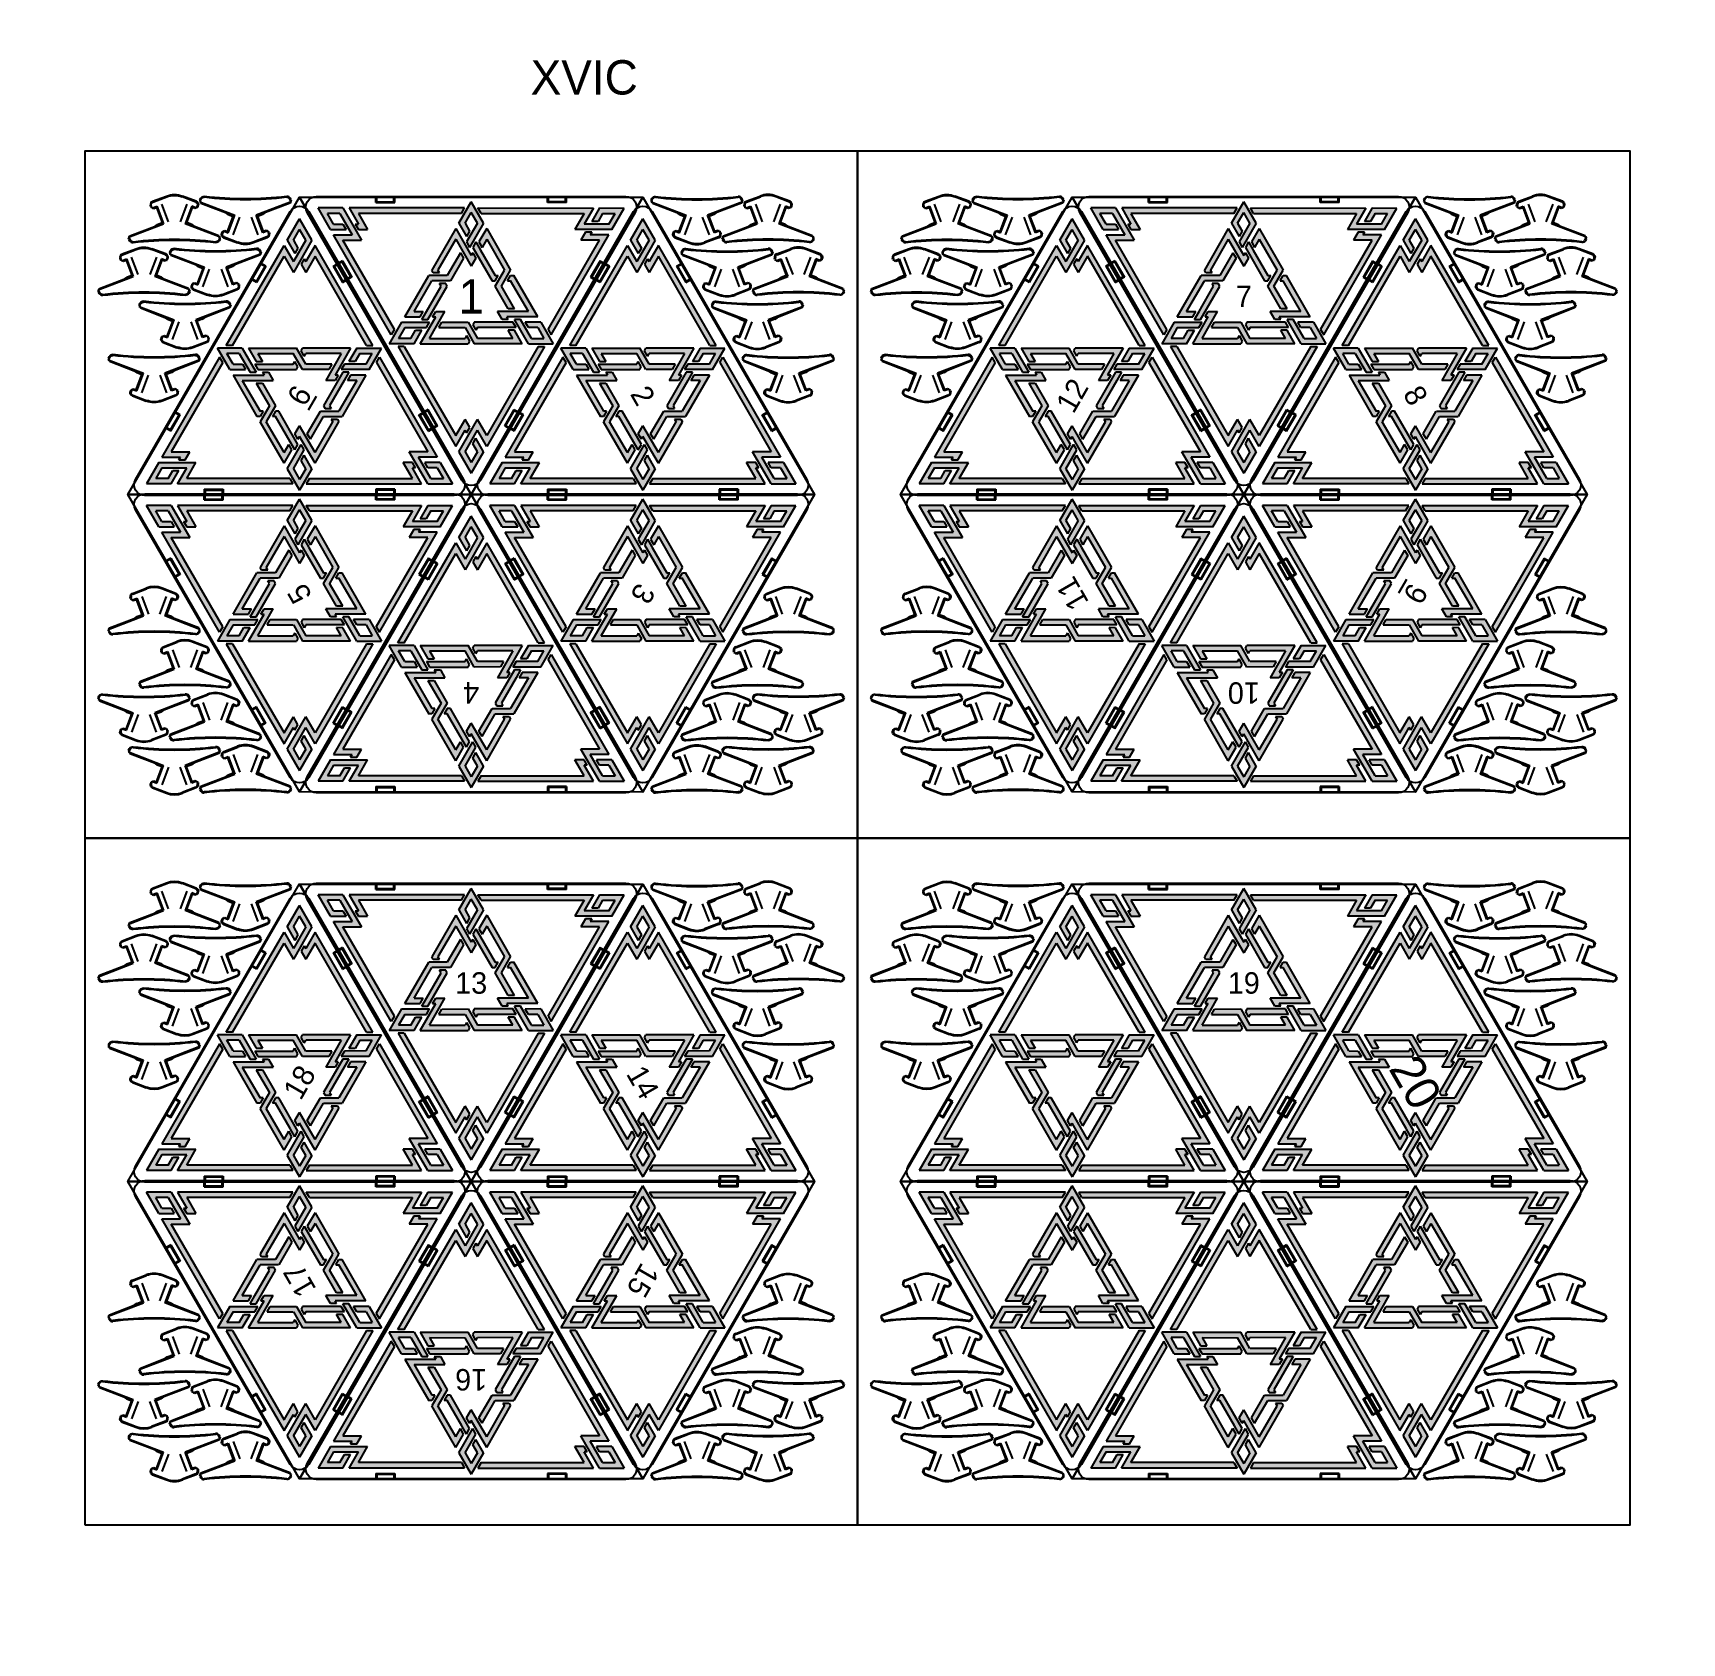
# Model space of a CAD drawing. Header units: inches. Extents: x -23 to 13.8, y 0.8 to 20.2.
# Drawn here: x -3.35 to 6.25, y 0.91 to 10.29 of the extents above; entities that cross this region are included whole.
import ezdxf

# ---------------------------------------------------------------- set-up
doc = ezdxf.new("R2010")
doc.units = ezdxf.units.IN
doc.header["$MEASUREMENT"] = 0
doc.layers.get('Defpoints').update_dxf_attribs({"color": 30})
doc.layers.add('CUT', color=1, linetype='Continuous')
doc.layers.add('ETCH', color=5, linetype='Continuous')
doc.styles.get("Standard").update_dxf_attribs({"font": 'arial.ttf'})

# ---------------------------------------------------------------- blocks, each defined once
blk = doc.blocks.new('Clip_Half')
at = {"layer": 'CUT'}
for p, q in [((-0.1267, -0.0814), (-0.0464, -0.0508)), ((-0.1378, -0.1129), (-0.1395, -0.1049)), ((-0.1378, -0.1129), (-0.12, -0.1226)), ((-0.12, -0.1226), (-0.1, -0.115)), ((-0.1064, -0.1121), (-0.069, -0.2102)), ((-0.2663, -0.3021), (-0.2595, -0.283)), ((-0.2595, -0.283), (-0.1164, -0.2283)), ((-0.1007, -0.217), (-0.1164, -0.2283)), ((-0.1007, -0.217), (-0.0661, -0.2037)), ((-0.2663, -0.3021), (-0.2607, -0.3117))]:
    blk.add_line(p, q, dxfattribs=at)
for centre, start, end in [((-0.1193, -0.1007), 110.905, 191.81), ((-0.2429, -0.3014), 210, 276.82688)]:
    blk.add_arc(centre, 0.0206, start, end, dxfattribs=at)
blk = doc.blocks.new('Clip_2in')
at = {"layer": 'CUT'}
for centre, radius, start, end in [((0, -0.1722), 0.13, 69.095, 110.905), ((0, -2.33), 2.0225, 83.17312, 96.82688)]:
    blk.add_arc(centre, radius, start, end, dxfattribs=at)
at = {"layer": 'Defpoints'}
for p, q in [((-0.1249, -0.0861), (-0.0446, -0.0554)), ((0.1249, -0.0861), (0.0446, -0.0554)), ((-0.1309, -0.1215), (-0.1346, -0.1039)), ((-0.1309, -0.1215), (-0.1018, -0.1103)), ((-0.1018, -0.1103), (-0.0625, -0.2131)), ((-0.0726, -0.0992), (-0.0333, -0.2019)), ((0.0333, -0.2019), (0.0726, -0.0992)), ((0.1018, -0.1103), (0.0625, -0.2131)), ((0.1309, -0.1215), (0.1018, -0.1103)), ((0.1309, -0.1215), (0.1346, -0.1039)), ((-0.2669, -0.2911), (-0.0625, -0.2131)), ((0.2669, -0.2911), (0.0625, -0.2131)), ((-0.2669, -0.2911), (-0.2564, -0.3092)), ((0.2669, -0.2911), (0.2564, -0.3092))]:
    blk.add_line(p, q, dxfattribs=at)
for centre, radius, start, end in [((-0.1193, -0.1007), 0.0156, 110.905, 191.81), ((0, -0.1722), 0.125, 69.095, 110.905), ((0.1193, -0.1007), 0.0156, 348.19, 69.095), ((-0.2429, -0.3014), 0.0156, 210, 276.82688), ((0, -2.33), 2.0275, 83.17312, 96.82688), ((0.2429, -0.3014), 0.0156, 263.17312, 330)]:
    blk.add_arc(centre, radius, start, end, dxfattribs=at)
blk.add_blockref('Clip_Half', (0, 0))
at = {"xscale": -1}
blk.add_blockref('Clip_Half', (0, 0), dxfattribs=at)
blk = doc.blocks.new('Corner_Repeat')
at = {"layer": 'ETCH'}
for p, q in [((-0.0451, 0.1975), (0, 0.1194)), ((-0.0361, 0.2132), (-0.0135, 0.1741)), ((-0.018, 0.2132), (-0.0045, 0.1897)), ((0.018, 0.2132), (-0.0135, 0.1585)), ((0.0361, 0.2132), (-0.0045, 0.1428)), ((0.0451, 0.1975), (0.0226, 0.1585)), ((-0.0451, 0.1663), (0, 0.0882)), ((-0.0045, 0.1897), (-0.0135, 0.1741)), ((-0.0135, 0.1585), (-0.0045, 0.1428)), ((0.0135, 0.1585), (0.0045, 0.1428)), ((0.0135, 0.1585), (0.0271, 0.135)), ((0.0226, 0.1585), (0.0316, 0.1428)), ((0.0451, 0.1663), (0.0316, 0.1428)), ((-0.0316, 0.1272), (-0.0697, 0.0611)), ((-0.0226, 0.1116), (-0.0607, 0.0455)), ((-0.0316, 0.1272), (-0.0226, 0.1116)), ((0.0045, 0.1272), (0, 0.1194)), ((0.0135, 0.1116), (0, 0.0882)), ((0.0045, 0.1428), (0.0607, 0.0455)), ((0.0045, 0.1272), (0.0135, 0.1116)), ((0.0271, 0.135), (0.0697, 0.0611)), ((0.0697, 0.0299), (0.0968, 0.0767)), ((0.0697, 0.0455), (0.0788, 0.0611)), ((0.0697, 0.0611), (0.0788, 0.0611)), ((0.0878, 0.0299), (0.1149, 0.0767)), ((0.1058, 0.0455), (0.1149, 0.0611)), ((0.1149, 0.0611), (0.1239, 0.0611)), ((0.0607, 0.0455), (0.0697, 0.0455)), ((0.1058, 0.0455), (0.1149, 0.0455))]:
    blk.add_line(p, q, dxfattribs=at)
for points in [[(-0.0361, 0.2132), (0, 0.2757)], [(-0.018, 0.2132), (0, 0.2444)], [(0.0361, 0.2132), (0, 0.2757)], [(0.018, 0.2132), (0, 0.2444)], [(-0.0451, 0.1975), (-0.1149, 0.0767)], [(0.0451, 0.1975), (0.1149, 0.0767)], [(-0.0451, 0.1663), (-0.0968, 0.0767)], [(0.0451, 0.1663), (0.0968, 0.0767)]]:
    blk.add_lwpolyline(points, dxfattribs=at)
blk = doc.blocks.new('Indent')
at = {"layer": 'CUT'}
for p, q in [((-0.05, -0.03125), (-0.05, 0.005)), ((0.05, -0.03125), (0.05, 0.005)), ((-0.055, -0.02625), (0.055, -0.02625))]:
    blk.add_line(p, q, dxfattribs=at)
at = {"layer": 'Defpoints'}
for p, q in [((-0.055, -0.03125), (-0.055, 0)), ((0.055, -0.03125), (0.055, 0)), ((-0.055, -0.03125), (0.055, -0.03125))]:
    blk.add_line(p, q, dxfattribs=at)
blk = doc.blocks.new('CornerArt')
at = {"layer": 'ETCH'}
for p, q in [((-0.0451, -0.1406), (-0.018, -0.1875)), ((-0.0361, -0.125), (-0.0135, -0.1641)), ((-0.018, -0.125), (-0.0045, -0.1484)), ((0.018, -0.125), (-0.018, -0.1875)), ((0.0361, -0.125), (-0.018, -0.2187)), ((0.0451, -0.1406), (0.018, -0.1875)), ((-0.0451, -0.1719), (-0.018, -0.2187)), ((-0.0045, -0.1484), (-0.0135, -0.1641)), ((0.0135, -0.1797), (0.0045, -0.1953)), ((0.0135, -0.1797), (0.018, -0.1875)), ((0.0451, -0.1719), (0.018, -0.2187)), ((0.0045, -0.1953), (0.018, -0.2187)), ((-0.1951, -0.4317), (-0.2132, -0.4317)), ((0.1951, -0.4317), (0.2132, -0.4317))]:
    blk.add_line(p, q, dxfattribs=at)
for points in [[(-0.0361, -0.125), (0, -0.0625)], [(-0.018, -0.125), (0, -0.0937)], [(0.0361, -0.125), (0, -0.0625)], [(0.018, -0.125), (0, -0.0937)], [(-0.2132, -0.4317), (-0.0451, -0.1406)], [(0.2132, -0.4317), (0.0451, -0.1406)], [(-0.1951, -0.4317), (-0.0451, -0.1719)], [(0.1951, -0.4317), (0.0451, -0.1719)]]:
    blk.add_lwpolyline(points, dxfattribs=at)
blk = doc.blocks.new('ArtFace_2in')
h = blk.add_hatch(color=256)
h.dxf.hatch_style = 1
h.paths.add_polyline_path([(-0.1707, -0.1507), (-0.1888, -0.1819), (-0.0361, -0.1819), (0.018, -0.2757), (0.297, -0.2757), (0.2519, -0.1975), (0.2158, -0.1975), (0.2429, -0.2444), (0.0361, -0.2444), (-0.018, -0.1507)])
h.paths.add_polyline_path([(-0.2429, -0.2444), (-0.1527, -0.0882), (-0.2068, -0.0882), (-0.2249, -0.1194), (-0.2068, -0.1194), (-0.297, -0.2757), (-0.018, -0.2757), (-0.009, -0.26), (-0.0271, -0.2288), (-0.0361, -0.2444)])
h.paths.add_polyline_path([(-0.4053, -0.1507), (-0.4774, -0.2757), (-0.3331, -0.2757), (-0.288, -0.1975), (-0.3241, -0.1975), (-0.3512, -0.2444), (-0.4233, -0.2444), (-0.3872, -0.1819), (-0.2609, -0.1819), (-0.2429, -0.1507)])
h.paths.add_polyline_path([(-0.2609, -0.0882), (-0.288, -0.135), (-0.2519, -0.135), (-0.1395, 0.0597), (-0.1485, 0.0753), (-0.1846, 0.0753), (-0.1756, 0.0597)])
h.paths.add_polyline_path([(-0.3872, -0.1194), (-0.297, -0.1194), (-0.279, -0.0882), (-0.3331, -0.0882), (-0.2297, 0.091), (-0.1214, 0.091), (-0.0451, 0.2232), (-0.0631, 0.2544), (-0.1395, 0.1222), (-0.2477, 0.1222)])
h.paths.add_polyline_path([(-0.2297, 0.1535), (-0.2207, 0.1378), (-0.1846, 0.1378), (-0.1936, 0.1535), (-0.0902, 0.3326), (0, 0.1763), (0.0271, 0.2232), (0.009, 0.2544), (0, 0.2388), (-0.0902, 0.3951)])
h.paths.add_polyline_path([(0.018, -0.1507), (0.009, -0.1663), (0.0271, -0.1975), (0.0361, -0.1819), (0.2068, -0.1819), (0.2609, -0.1819), (0.2429, -0.1507)])
h.paths.add_polyline_path([(0.1527, -0.0882), (0.1798, -0.135), (0.2158, -0.135), (0.2068, -0.1194), (0.3872, -0.1194), (0.2477, 0.1222), (0.2297, 0.1222), (0.2117, 0.091), (0.2297, 0.091), (0.3331, -0.0882)])
h.paths.add_polyline_path([(0.2519, -0.135), (0.3331, -0.2757), (0.4774, -0.2757), (0.4053, -0.1507), (0.3151, -0.1507), (0.3331, -0.1819), (0.3872, -0.1819), (0.4233, -0.2444), (0.3512, -0.2444), (0.288, -0.135)])
h.paths.add_polyline_path([(0.1395, 0.0597), (0.2158, -0.0725), (0.2519, -0.0725), (0.1756, 0.0597), (0.2297, 0.1535), (0.0902, 0.3951), (0.0451, 0.3169), (0.0631, 0.2857), (0.0902, 0.3326), (0.1936, 0.1535)])
h.paths.add_polyline_path([(0.009, 0.2857), (0.1214, 0.091), (0.1395, 0.091), (0.1575, 0.1222), (0.1395, 0.1222), (0.0541, 0.2701), (0.0271, 0.3169)], flags=17)
h.paths.add_polyline_path([(-0.0271, 0.3169), (-0.009, 0.2857), (0.0722, 0.4263), (0, 0.5513), (-0.0722, 0.4263), (-0.0271, 0.3482), (-0.009, 0.3794), (-0.0361, 0.4263), (0, 0.4888), (0.0361, 0.4263)])
at = {"layer": 'Defpoints'}
h = blk.add_hatch(color=0, dxfattribs=at)
h.dxf.hatch_style = 1
h.paths.add_polyline_path([(0.7474, 0.3274), (0.4474, -0.1923), (0.4654, -0.2236), (0.8015, 0.3586), (0.6933, 0.3586), (0.7023, 0.3742), (0.6662, 0.3742), (0.6392, 0.3274)])
h.paths.add_polyline_path([(0.8196, 0.3899), (0.8917, 0.5149), (0.7474, 0.5149), (0.7023, 0.4367), (0.7384, 0.4367), (0.7655, 0.4836), (0.8376, 0.4836), (0.8015, 0.4211), (0.6572, 0.4211), (0.7113, 0.5149), (0.0391, 0.5149), (0.0571, 0.4836), (0.6572, 0.4836), (0.6031, 0.3899)])
h.paths.add_polyline_path([(-0.0571, 0.4836), (-0.0391, 0.5149), (-0.7113, 0.5149), (-0.6572, 0.4211), (-0.6752, 0.4211), (-0.6572, 0.3899), (-0.6031, 0.3899), (-0.6572, 0.4836)])
h.paths.add_polyline_path([(-0.6392, 0.3274), (-0.7474, 0.5149), (-0.8917, 0.5149), (-0.8196, 0.3899), (-0.7294, 0.3899), (-0.7474, 0.4211), (-0.8015, 0.4211), (-0.8376, 0.4836), (-0.7655, 0.4836), (-0.6933, 0.3586), (-0.8015, 0.3586), (-0.4654, -0.2236), (-0.4474, -0.1923), (-0.7474, 0.3274)])
h.paths.add_polyline_path([(-0.0361, -0.7797), (-0.0271, -0.7953), (-0.009, -0.7641), (-0.0361, -0.7172), (-0.0902, -0.811), (-0.3902, -0.2913), (-0.4263, -0.2913), (-0.0902, -0.8735)])
h.paths.add_polyline_path([(0.0361, -0.7797), (0.0902, -0.8735), (0.4263, -0.2913), (0.3902, -0.2913), (0.0902, -0.811), (0.0361, -0.7172), (-0.0722, -0.9047), (0, -1.0297), (0.0722, -0.9047), (0.0271, -0.8266), (0.009, -0.8578), (0.0361, -0.9047), (0, -0.9672), (-0.0361, -0.9047)])
at = {"layer": 'CUT'}
blk.add_lwpolyline([(-0.9004, 0.5824), (0.9004, 0.5824, -0.57735), (0.9545, 0.4886), (0.0541, -1.071, -0.57735), (-0.0541, -1.071), (-0.9545, 0.4886, -0.57735)], format="xyb", close=True, dxfattribs=at)
at = {"layer": 'Defpoints'}
blk.add_lwpolyline([(-1, 0.5774), (1, 0.5774), (0, -1.1547)], close=True, dxfattribs=at)
for name, p, xscale, yscale, zscale, rotation in [('CornerArt', (-1, 0.5774), 2.000000000001212, 2.000000000001212, 2.000000000001212, 59.99999999999881), ('CornerArt', (1, 0.5774), 2.000000000001212, 2.000000000001212, 2.000000000001212, 299.9999999999989), ('Corner_Repeat', (0, 0), 1.999999999998788, 1.999999999998788, 1.999999999998788, 119.9999999999999), ('Corner_Repeat', (0, 0), 1.999999999998785, 1.999999999998785, 1.999999999998785, 239.9999999999999), ('CornerArt', (0, -1.1547), 2.000000000001212, 2.000000000001212, 2.000000000001212, 179.9999999999988)]:
    blk.add_blockref(name, p, dxfattribs=dict(xscale=xscale, yscale=yscale, zscale=zscale, rotation=rotation))
blk.add_blockref('Indent', (-0.5, 0.5774))
at = {"xscale": -1}
blk.add_blockref('Indent', (0.5, 0.5774), dxfattribs=at)
at = {"xscale": 1.999999999998788, "yscale": 1.999999999998788, "zscale": 1.999999999998788}
blk.add_blockref('Corner_Repeat', (0, 0), dxfattribs=at)
for p, xscale, rotation in [((-0.75, 0.1443), -1, 119.9999999999997), ((0.25, -0.7217), -0.9999999999999997, 240.0000000000002)]:
    blk.add_blockref('Indent', p, dxfattribs=dict(xscale=xscale, rotation=rotation))
for p, rotation in [((0.75, 0.1443), 240.0000000000002), ((-0.25, -0.7217), 119.9999999999998)]:
    blk.add_blockref('Indent', p, dxfattribs=dict(rotation=rotation))

msp = doc.modelspace()

# ---------------------------------------------------------------- linework, layer by layer
at = {"layer": 'CUT'}
for points in [[(-3.0496, 5.603), (1.4504, 5.603), (1.4504, 9.603), (-3.0496, 9.603)], [(1.4504, 5.603), (5.9504, 5.603), (5.9504, 9.603), (1.4504, 9.603)], [(-3.0496, 1.603), (1.4504, 1.603), (1.4504, 5.603), (-3.0496, 5.603)], [(1.4504, 1.603), (5.9504, 1.603), (5.9504, 5.603), (1.4504, 5.603)]]:
    msp.add_lwpolyline(points, close=True, dxfattribs=at)

# ---------------------------------------------------------------- block references
for name, p, rotation in [('ArtFace_2in', (-0.7996, 8.7577), 239.9999999999999), ('ArtFace_2in', (3.7004, 8.7577), 239.9999999999999), ('ArtFace_2in', (-1.7996, 8.1804), 299.9999999999999), ('ArtFace_2in', (2.7004, 8.1804), 299.9999999999999), ('ArtFace_2in', (0.2004, 8.1804), 180), ('Clip_2in', (0.515, 9.018), 180), ('ArtFace_2in', (4.7004, 8.1804), 180), ('Clip_2in', (5.015, 9.018), 180), ('Clip_2in', (0.6905, 8.7142), 180), ('Clip_2in', (5.1905, 8.7142), 180), ('Clip_2in', (0.8676, 8.4073), 180), ('Clip_2in', (5.3676, 8.4073), 180), ('ArtFace_2in', (0.2004, 7.0257), 120), ('ArtFace_2in', (4.7004, 7.0257), 120), ('Clip_2in', (1.047, 8.0966), 180), ('Clip_2in', (5.547, 8.0966), 180), ('ArtFace_2in', (-0.7996, 6.4483), 59.99999999999993), ('ArtFace_2in', (3.7004, 6.4483), 59.99999999999993), ('Clip_2in', (-2.7057, 6.1199), 180), ('Clip_2in', (1.7943, 6.1199), 180), ('ArtFace_2in', (-0.7996, 4.7577), 239.9999999999999), ('ArtFace_2in', (3.7004, 4.7577), 239.9999999999999), ('Clip_2in', (-2.5285, 5.813), 180), ('Clip_2in', (1.9715, 5.813), 180), ('ArtFace_2in', (-1.7996, 4.1804), 299.9999999999999), ('ArtFace_2in', (2.7004, 4.1804), 299.9999999999999), ('ArtFace_2in', (0.2004, 4.1804), 180), ('Clip_2in', (0.515, 5.018), 180), ('ArtFace_2in', (4.7004, 4.1804), 180), ('Clip_2in', (5.015, 5.018), 180), ('Clip_2in', (0.6905, 4.7142), 180), ('Clip_2in', (5.1905, 4.7142), 180), ('Clip_2in', (0.8676, 4.4073), 180), ('Clip_2in', (5.3676, 4.4073), 180), ('ArtFace_2in', (0.2004, 3.0257), 120), ('ArtFace_2in', (4.7004, 3.0257), 120), ('Clip_2in', (1.047, 4.0966), 180), ('Clip_2in', (5.547, 4.0966), 180), ('ArtFace_2in', (-0.7996, 2.4483), 59.99999999999993), ('ArtFace_2in', (3.7004, 2.4483), 59.99999999999993), ('Clip_2in', (-2.7057, 2.1199), 180), ('Clip_2in', (1.7943, 2.1199), 180), ('Clip_2in', (-2.5285, 1.813), 180), ('Clip_2in', (1.9715, 1.813), 180)]:
    msp.add_blockref(name, p, dxfattribs=dict(rotation=rotation))
at = {"xscale": -1}
for p in [(-2.5285, 9.3931), (1.9715, 9.3931), (-2.7057, 9.0862), (1.7943, 9.0862), (1.047, 7.1094), (5.547, 7.1094), (0.8676, 6.7988), (5.3676, 6.7988), (0.6905, 6.4919), (5.1905, 6.4919), (0.515, 6.188), (5.015, 6.188), (-2.5285, 5.3931), (1.9715, 5.3931), (-2.7057, 5.0862), (1.7943, 5.0862), (1.047, 3.1094), (5.547, 3.1094), (0.8676, 2.7988), (5.3676, 2.7988), (0.6905, 2.4919), (5.1905, 2.4919), (0.515, 2.188), (5.015, 2.188)]:
    msp.add_blockref('Clip_2in', p, dxfattribs=at)
at = {"xscale": -1, "rotation": 180}
for p in [(-2.1143, 9.018), (2.3857, 9.018), (-2.2897, 8.7142), (2.2103, 8.7142), (-2.4669, 8.4073), (2.0331, 8.4073), (-2.6463, 8.0966), (1.8537, 8.0966), (1.1064, 6.1199), (5.6064, 6.1199), (0.9292, 5.813), (5.4292, 5.813), (-2.1143, 5.018), (2.3857, 5.018), (-2.2897, 4.7142), (2.2103, 4.7142), (-2.4669, 4.4073), (2.0331, 4.4073), (-2.6463, 4.0966), (1.8537, 4.0966), (1.1064, 2.1199), (5.6064, 2.1199), (0.9292, 1.813), (5.4292, 1.813)]:
    msp.add_blockref('Clip_2in', p, dxfattribs=at)
for name, p in [('Clip_2in', (0.9292, 9.3931)), ('Clip_2in', (5.4292, 9.3931)), ('Clip_2in', (1.1064, 9.0862)), ('Clip_2in', (5.6064, 9.0862)), ('ArtFace_2in', (-1.7996, 7.0257)), ('ArtFace_2in', (2.7004, 7.0257)), ('Clip_2in', (-2.6463, 7.1094)), ('Clip_2in', (1.8537, 7.1094)), ('Clip_2in', (-2.4669, 6.7988)), ('Clip_2in', (2.0331, 6.7988)), ('Clip_2in', (-2.2897, 6.4919)), ('Clip_2in', (2.2103, 6.4919)), ('Clip_2in', (-2.1143, 6.188)), ('Clip_2in', (2.3857, 6.188)), ('Clip_2in', (0.9292, 5.3931)), ('Clip_2in', (5.4292, 5.3931)), ('Clip_2in', (1.1064, 5.0862)), ('Clip_2in', (5.6064, 5.0862)), ('ArtFace_2in', (-1.7996, 3.0257)), ('ArtFace_2in', (2.7004, 3.0257)), ('Clip_2in', (-2.6463, 3.1094)), ('Clip_2in', (1.8537, 3.1094)), ('Clip_2in', (-2.4669, 2.7988)), ('Clip_2in', (2.0331, 2.7988)), ('Clip_2in', (-2.2897, 2.4919)), ('Clip_2in', (2.2103, 2.4919)), ('Clip_2in', (-2.1143, 2.188)), ('Clip_2in', (2.3857, 2.188))]:
    msp.add_blockref(name, p)

# ---------------------------------------------------------------- texts
at = {"attachment_point": 5}
for s, insert, char_height in [('{\\fPirata One|b0|i0|c0|p2;1}', (-0.7996, 8.7577), 0.2), ('{\\fPirata One|b0|i0|c0|p2;7}', (3.7004, 8.7577), 0.125), ('{\\fPirata One|b0|i0|c0|p2;13}', (-0.7996, 4.7577), 0.125), ('{\\fPirata One|b0|i0|c0|p2;19}', (3.7004, 4.7577), 0.125)]:
    msp.add_mtext_dynamic_manual_height_columns(s, width=0.782215, gutter_width=1, heights=[0], dxfattribs=dict(at, insert=insert, char_height=char_height))
for s, insert, char_height, rotation in [('{\\fPirata One|b0|i0|c0|p2;12}', (2.7004, 8.1804), 0.125, 60), ('{\\fPirata One|b0|i0|c0|p2;\\L6}', (-1.7996, 8.1804), 0.125, 60), ('{\\fPirata One|b0|i0|c0|p2;2}', (0.2004, 8.1804), 0.125, 300), ('{\\fPirata One|b0|i0|c0|p2;8}', (4.7004, 8.1804), 0.125, 300), ('{\\fPirata One|b0|i0|c0|p2;11}', (2.7004, 7.0257), 0.125, 120), ('{\\fPirata One|b0|i0|c0|p2;\\L9}', (4.7004, 7.0257), 0.125, 240), ('{\\fPirata One|b0|i0|c0|p2;5}', (-1.7996, 7.0257), 0.125, 120), ('{\\fPirata One|b0|i0|c0|p2;3}', (0.2004, 7.0257), 0.125, 240), ('{\\fPirata One|b0|i0|c0|p2;4}', (-0.7996, 6.4483), 0.125, 180), ('{\\fPirata One|b0|i0|c0|p2;10}', (3.7004, 6.4483), 0.125, 180), ('{\\fPirata One|b0|i0|c0|p2;20}', (4.7004, 4.1804), 0.2, 300), ('{\\fPirata One|b0|i0|c0|p2;18}', (-1.7996, 4.1804), 0.125, 60), ('{\\fPirata One|b0|i0|c0|p2;14}', (0.2004, 4.1804), 0.125, 300), ('{\\fPirata One|b0|i0|c0|p2;17}', (-1.7996, 3.0257), 0.125, 120), ('{\\fPirata One|b0|i0|c0|p2;15}', (0.2004, 3.0257), 0.125, 240), ('{\\fPirata One|b0|i0|c0|p2;16}', (-0.7996, 2.4483), 0.125, 180)]:
    msp.add_mtext_dynamic_manual_height_columns(s, width=0.782215, gutter_width=1, heights=[0], dxfattribs=dict(at, insert=insert, char_height=char_height, rotation=rotation))
at = {"layer": 'Defpoints', "insert": (-0.4535, 10.1335), "char_height": 0.2, "attachment_point": 1}
msp.add_mtext_dynamic_manual_height_columns('{\\fColonna MT|b0|i0|c0|p82;XVIC}', width=0.782215, gutter_width=1, heights=[0], dxfattribs=at)

doc.saveas('drawing.dxf')
